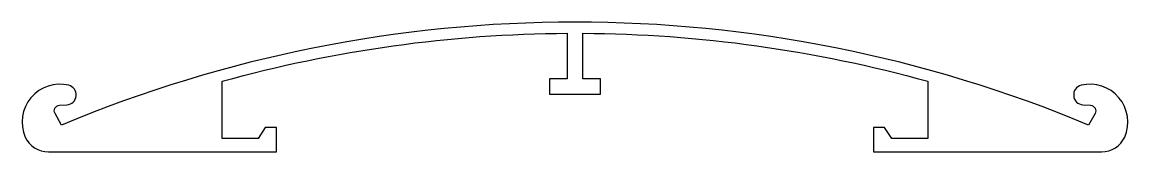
# Model space of a CAD drawing. Extents: x 414 to 514, y 287 to 299.
import ezdxf

# ---------------------------------------------------------------- set-up
doc = ezdxf.new("R2010")
doc.units = 0
doc.layers.get('0').update_dxf_attribs({"linetype": 'CONTINUOUS'})

msp = doc.modelspace()

# ---------------------------------------------------------------- linework, layer by layer
msp.add_lwpolyline([(463.73, 294.01), (462.13, 294.01), (462.13, 292.61), (466.73, 292.61), (466.73, 294.01), (465.13, 294.01), (465.13, 298.11, -0.066013), (496.33, 293.78), (496.33, 288.61), (493.08, 288.61), (492.43, 289.61), (491.43, 289.61), (491.43, 287.41), (512.06, 287.41, 0.290956), (514.15, 288.74, 0.616982), (510.21, 293.42, 0.860486), (510.37, 291.65), (511.06, 291.61, -0.557623), (511.46, 290.86), (510.87, 289.83, 0.199874), (417.99, 289.83), (417.4, 290.86, -0.557623), (417.8, 291.61), (418.48, 291.65, 0.860486), (418.64, 293.42, 0.616982), (414.7, 288.74, 0.290956), (416.8, 287.41), (437.42, 287.41), (437.42, 289.61), (436.42, 289.61), (435.77, 288.61), (432.53, 288.61), (432.53, 293.78, -0.066013), (463.73, 298.11)], format="xyb", close=True)

doc.saveas('drawing.dxf')
